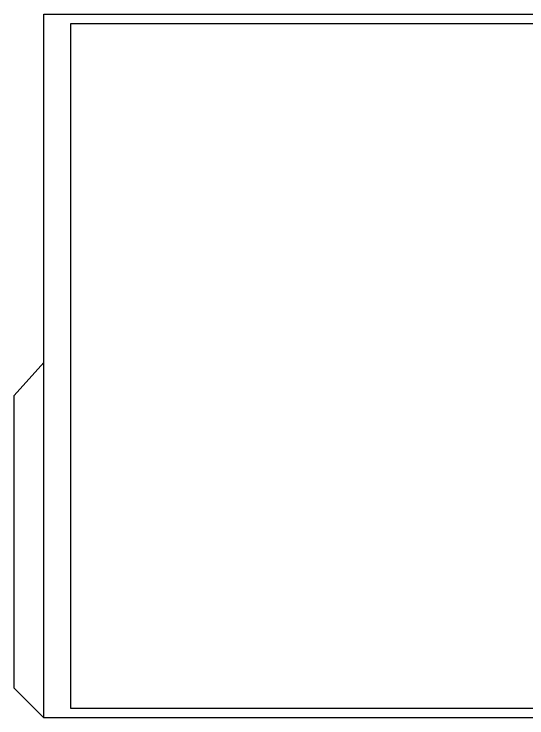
# Model space of a CAD drawing. Header units: millimetres. Extents: x -8 to 605, y -494 to 220.
# Drawn here: x 268.3 to 311.6, y 92.2 to 151.6 of the extents above; entities that cross this region are included whole.
import ezdxf

# ---------------------------------------------------------------- set-up
doc = ezdxf.new("R2010")
doc.units = ezdxf.units.MM
doc.header["$MEASUREMENT"] = 0

msp = doc.modelspace()

# ---------------------------------------------------------------- linework, layer by layer
at = {"color": 7}
for p, q in [((270.755, 92.2473), (270.755, 151.6473)), ((270.755, 151.6473), (354.855, 151.6473)), ((273.055, 93.0473), (273.055, 150.8473)), ((273.055, 150.8473), (352.555, 150.8473)), ((268.255, 119.4473), (270.755, 122.2473)), ((268.255, 94.7473), (268.255, 119.4473)), ((270.755, 92.2473), (268.255, 94.7473)), ((352.555, 93.0473), (273.055, 93.0473)), ((354.855, 92.2473), (270.755, 92.2473))]:
    msp.add_line(p, q, dxfattribs=at)

doc.saveas('drawing.dxf')
